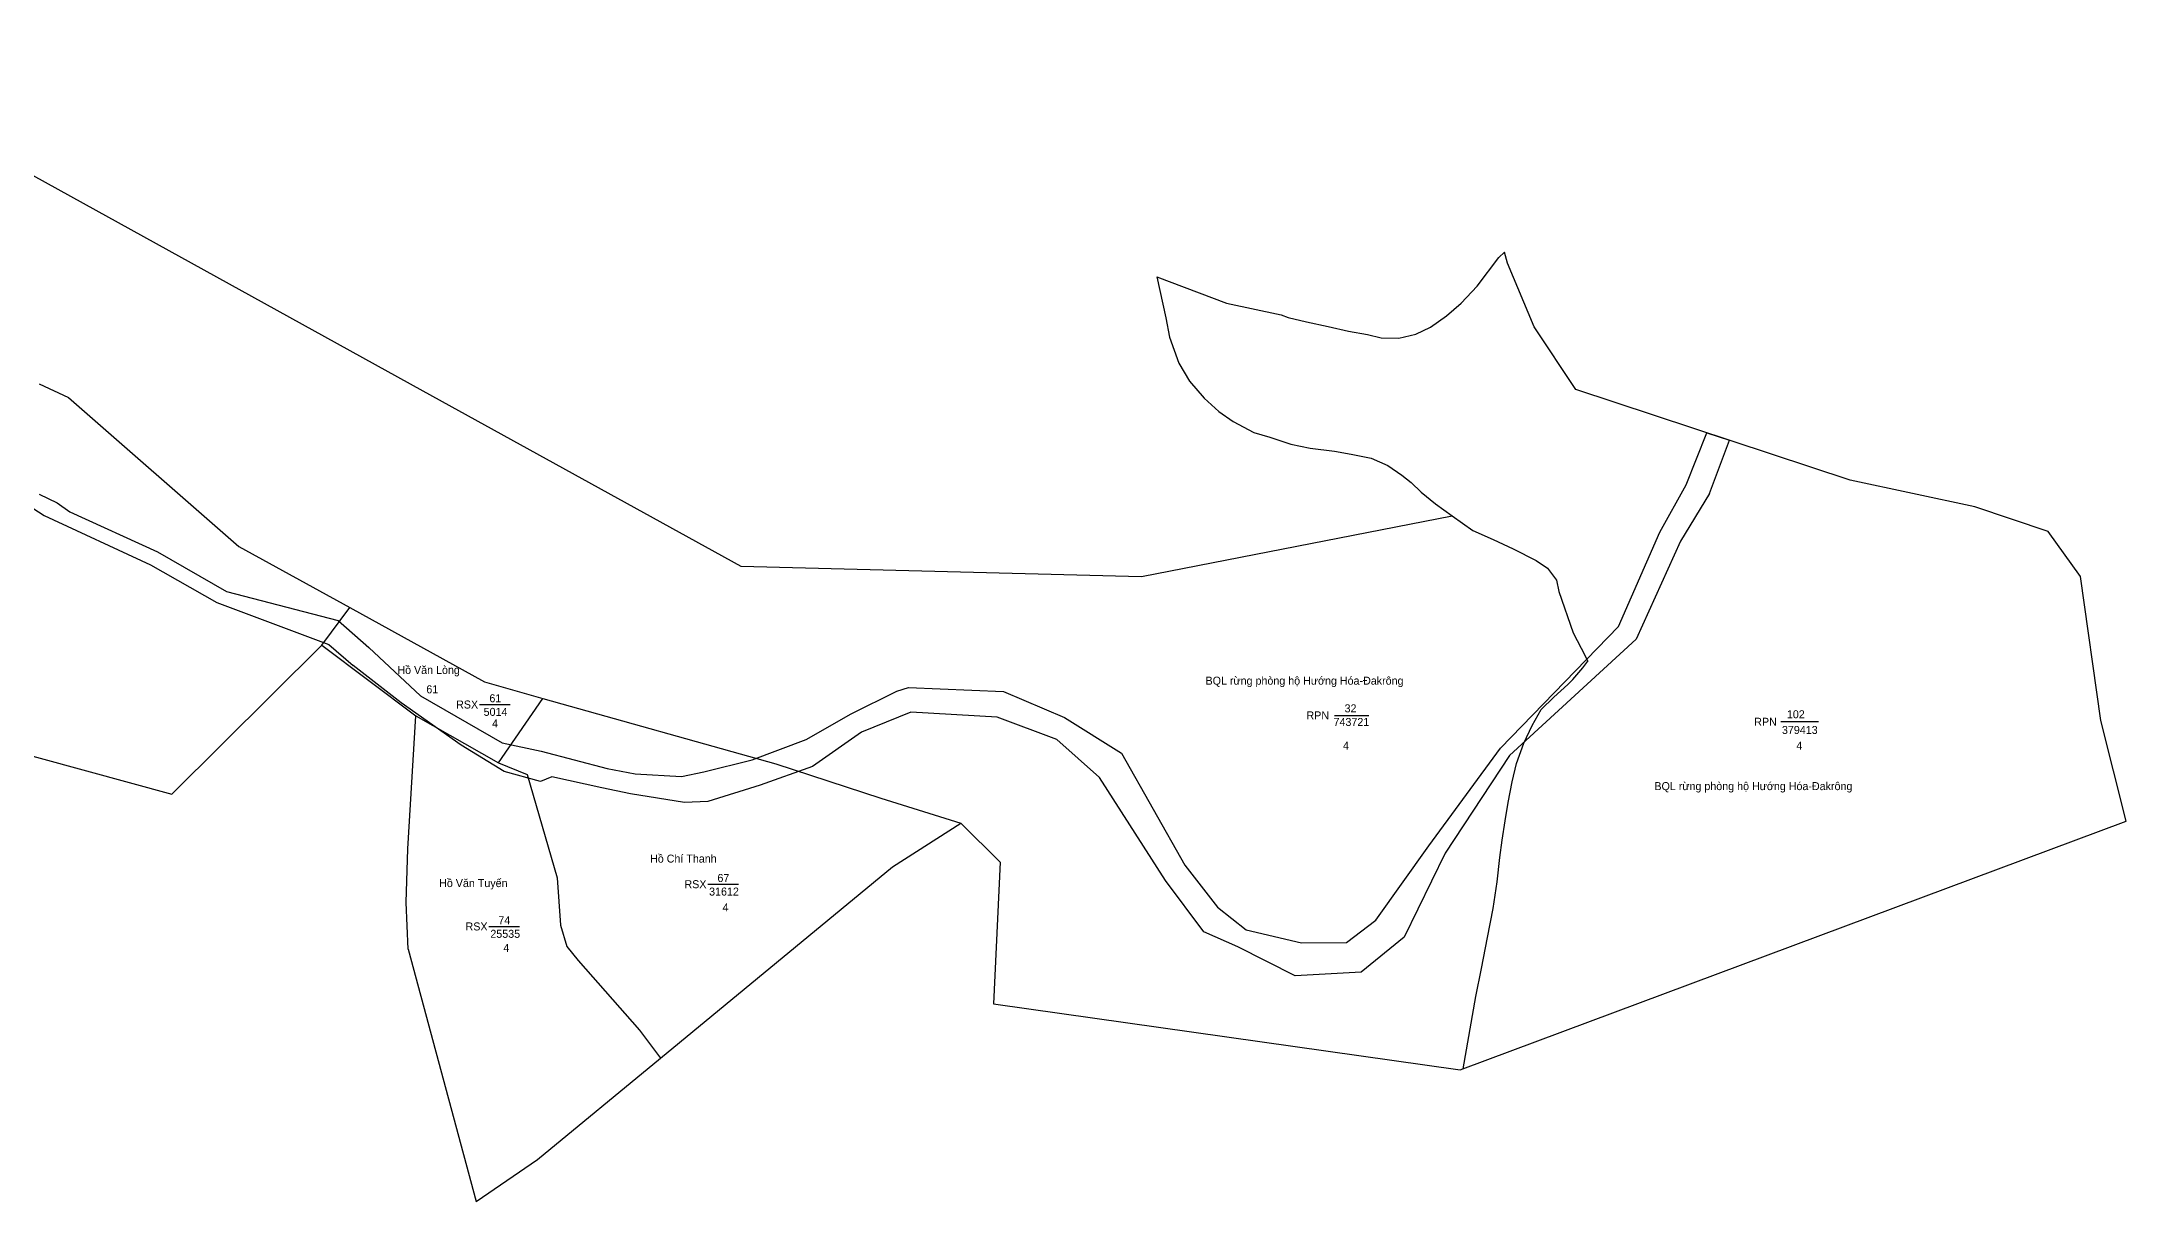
# Model space of a CAD drawing. Extents: x 553073 to 558995, y 1848938 to 1854477.
# Drawn here: x 557692 to 558995, y 1848938 to 1849662 of the extents above; entities that cross this region are included whole.
import ezdxf

# ---------------------------------------------------------------- set-up
doc = ezdxf.new("R2010")
doc.units = 0
for name, color, linetype in [('Level 10', 7, 'Continuous'), ('Level 14', 7, 'Continuous'), ('Level 15', 7, 'Continuous'), ('Level 16', 7, 'Continuous'), ('Level 17', 7, 'Continuous'), ('Level 2', 7, 'Continuous'), ('Level 20', 7, 'Continuous'), ('Level 57', 7, 'Continuous')]:
    doc.layers.add(name, color=color, linetype=linetype)

msp = doc.modelspace()

# ---------------------------------------------------------------- linework, layer by layer
at = {"layer": 'Level 10'}
for p, q in [((557535.3, 1849662.3), (557930.7, 1849444.2)), ((558589.5, 1849509.5), (558603, 1849527.5)), ((558603, 1849527.5), (558606.6, 1849530.7)), ((558608.4, 1849524), (558606.6, 1849530.7)), ((558625.1, 1849484.1), (558608.4, 1849524)), ((558389.3, 1849515.3), (558394.8, 1849489.8)), ((558389.3, 1849515.3), (558432.9, 1849498.9)), ((558432.9, 1849498.9), (558466.9, 1849491.6)), ((558570.3, 1849491.1), (558579.5, 1849499)), ((558579.5, 1849499), (558589.5, 1849509.5)), ((558394.8, 1849489.8), (558397.2, 1849477.7)), ((558466.9, 1849491.6), (558471.3, 1849490)), ((558471.3, 1849490), (558482.7, 1849487.2)), ((558482.7, 1849487.2), (558496.4, 1849484.4)), ((558496.4, 1849484.4), (558509.1, 1849481.4)), ((558551.2, 1849479.5), (558560.3, 1849484)), ((558560.3, 1849484), (558570.3, 1849491.1)), ((558651.1, 1849444.9), (558625.1, 1849484.1)), ((558397.2, 1849477.7), (558403, 1849461.5)), ((558509.1, 1849481.4), (558521, 1849479.3)), ((558521, 1849479.3), (558529.5, 1849477.2)), ((558529.5, 1849477.2), (558540.4, 1849477)), ((558540.4, 1849477), (558551.2, 1849479.5)), ((558403, 1849461.5), (558409.6, 1849450.1)), ((557690.9, 1849448.6), (557709.2, 1849440)), ((558409.6, 1849450.1), (558418.9, 1849439.6)), ((558822.6, 1849388.2), (558651.1, 1849444.9)), ((557709.2, 1849440), (557815.6, 1849346.9)), ((557930.7, 1849444.2), (558129.3, 1849334.6)), ((558418.9, 1849439.6), (558428.1, 1849431.3)), ((558428.1, 1849431.3), (558436.9, 1849425)), ((558436.9, 1849425), (558449.8, 1849418.1)), ((558449.8, 1849418.1), (558459.9, 1849415.2)), ((558459.9, 1849415.2), (558473.1, 1849410.8)), ((558473.1, 1849410.8), (558485, 1849408.3)), ((558485, 1849408.3), (558500.2, 1849406.4)), ((558500.2, 1849406.4), (558510.8, 1849404.5)), ((558510.8, 1849404.5), (558523.2, 1849402)), ((558523.2, 1849402), (558533.7, 1849397.5)), ((558533.7, 1849397.5), (558542.3, 1849391.4)), ((558542.3, 1849391.4), (558548.2, 1849386.8)), ((558548.2, 1849386.8), (558554.4, 1849380.7)), ((558554.4, 1849380.7), (558563.4, 1849373.5)), ((558900.4, 1849371.7), (558822.6, 1849388.2)), ((558563.4, 1849373.5), (558573.8, 1849366.1)), ((558946.3, 1849356.3), (558900.4, 1849371.7)), ((558379.6, 1849328.1), (558573.8, 1849366.1)), ((558573.8, 1849366.1), (558586.8, 1849356.8)), ((558586.8, 1849356.8), (558599.4, 1849351.3)), ((558966.4, 1849328.1), (558946.3, 1849356.3)), ((557815.6, 1849346.9), (557884.9, 1849308.7)), ((558599.4, 1849351.3), (558611.9, 1849345.4)), ((558611.9, 1849345.4), (558626.3, 1849338.1)), ((558129.3, 1849334.6), (558379.6, 1849328.1)), ((558626.3, 1849338.1), (558633.3, 1849333.3)), ((558633.3, 1849333.3), (558639, 1849325.9)), ((558979.2, 1849238.1), (558966.4, 1849328.1)), ((558639, 1849325.9), (558640.5, 1849318.8)), ((558640.5, 1849318.8), (558649.4, 1849292.8)), ((557867.5, 1849285.1), (557884.9, 1849308.7)), ((557884.9, 1849308.7), (557969.1, 1849262.2)), ((558649.4, 1849292.8), (558654.4, 1849283.4)), ((557773.8, 1849192.1), (557867.5, 1849285.1)), ((557867.5, 1849285.1), (557926.3, 1849241)), ((558654.4, 1849283.4), (558658.5, 1849275.2)), ((558655.5, 1849271.1), (558658.5, 1849275.2)), ((557969.1, 1849262.2), (558005.6, 1849251.9)), ((558646.2, 1849260.6), (558649.2, 1849263.7)), ((558649.2, 1849263.7), (558655.5, 1849271.1)), ((557977.9, 1849211.6), (558005.6, 1849251.9)), ((558005.6, 1849251.9), (558151.1, 1849211)), ((558629.5, 1849244.9), (558637.3, 1849252.6)), ((558637.3, 1849252.6), (558646.2, 1849260.6)), ((557609.7, 1849236.8), (557773.8, 1849192.1)), ((557921.2, 1849158), (557926.3, 1849241)), ((557926.3, 1849241), (557977.9, 1849211.6)), ((558623.8, 1849235), (558629.5, 1849244.9)), ((558995.1, 1849175.1), (558979.2, 1849238.1)), ((558614.1, 1849211.2), (558618.7, 1849224)), ((558618.7, 1849224), (558623.8, 1849235)), ((557977.9, 1849211.6), (557995.7, 1849204.3)), ((558151.1, 1849211), (558216.9, 1849189.5)), ((558611.4, 1849199.7), (558614.1, 1849211.2)), ((557995.7, 1849204.3), (558014.6, 1849139.8)), ((558608.9, 1849186.8), (558611.4, 1849199.7)), ((558216.9, 1849189.5), (558266.8, 1849174)), ((558606.9, 1849175.3), (558608.9, 1849186.8)), ((558224.1, 1849146.6), (558266.8, 1849174)), ((558266.8, 1849174), (558291.4, 1849149.6)), ((558578.8, 1849019.8), (558995.1, 1849175.1)), ((558605.1, 1849163.3), (558606.9, 1849175.3)), ((557920.2, 1849124.3), (557921.2, 1849158)), ((558603.7, 1849152.4), (558605.1, 1849163.3)), ((558079.1, 1849027.1), (558224.1, 1849146.6)), ((558291.4, 1849149.6), (558287.3, 1849061)), ((558601.9, 1849137.2), (558603.7, 1849152.4)), ((558014.6, 1849139.8), (558016.7, 1849110.2)), ((558599.5, 1849120.7), (558601.9, 1849137.2)), ((557921.4, 1849095.1), (557920.2, 1849124.3)), ((558595.9, 1849102.4), (558599.5, 1849120.7)), ((558016.7, 1849110.2), (558020.6, 1849096.9)), ((557921.4, 1849095.1), (557963.9, 1848937.6)), ((558020.6, 1849096.9), (558027.6, 1849088.2)), ((558592.2, 1849083.2), (558595.9, 1849102.4)), ((558027.6, 1849088.2), (558066.1, 1849044.6)), ((558588.7, 1849065.6), (558592.2, 1849083.2)), ((558287.3, 1849061), (558578.8, 1849019.8)), ((558580.6, 1849020.4), (558588.7, 1849065.6)), ((558066.1, 1849044.6), (558079.1, 1849027.1)), ((558002.3, 1848963.8), (558079.1, 1849027.1)), ((557963.9, 1848937.6), (558002.3, 1848963.8))]:
    msp.add_line(p, q, dxfattribs=at)
at = {"layer": 'Level 16'}
for points in [[(557966, 1849248.1), (557985.1, 1849248.1)], [(558500.2, 1849241.3), (558521.7, 1849241.3)], [(558779.3, 1849237.4), (558802.7, 1849237.4)], [(558108.7, 1849135.8), (558127.9, 1849135.8)], [(557971.9, 1849109.4), (557991, 1849109.4)]]:
    msp.add_lwpolyline(points, dxfattribs=at)
at = {"layer": 'Level 2'}
msp.add_line((558733, 1849417.9), (558747.2, 1849413.2), dxfattribs=at)
at = {"layer": 'Level 57'}
for p, q in [((558720.1, 1849385.3), (558733, 1849417.9)), ((558734.6, 1849380), (558747.2, 1849413.2)), ((557671, 1849381), (557693.9, 1849366.3)), ((558703.5, 1849355.7), (558720.1, 1849385.3)), ((558734.6, 1849380), (558716.5, 1849350.2)), ((557693.9, 1849366.3), (557760.4, 1849335.4)), ((558677.7, 1849296.8), (558703.5, 1849355.7)), ((558716.5, 1849350.2), (558688.9, 1849288.9)), ((557760.4, 1849335.4), (557801.8, 1849311.9)), ((557801.8, 1849311.9), (557871.8, 1849285.6)), ((558604, 1849220.9), (558677.7, 1849296.8)), ((558688.9, 1849288.9), (558609.6, 1849216.3)), ((557871.8, 1849285.6), (557887, 1849272.4)), ((558234, 1849258.7), (558293.5, 1849256.2)), ((558293.5, 1849256.2), (558331.6, 1849239.9)), ((558289.4, 1849240.2), (558235.6, 1849243.4)), ((558326.8, 1849226.3), (558289.4, 1849240.2)), ((558331.6, 1849239.9), (558367.3, 1849217.7)), ((558353.4, 1849202.5), (558326.8, 1849226.3)), ((558367.3, 1849217.7), (558406.7, 1849147.6)), ((558559.2, 1849159.8), (558604, 1849220.9)), ((558609.6, 1849216.3), (558569.5, 1849155.1)), ((558394.7, 1849138.2), (558353.4, 1849202.5)), ((558526.2, 1849113.3), (558559.2, 1849159.8)), ((558406.7, 1849147.6), (558427.1, 1849121.4)), ((558569.5, 1849155.1), (558543.9, 1849102.7)), ((558418.7, 1849106), (558394.7, 1849138.2)), ((558427.1, 1849121.4), (558445, 1849107.3)), ((558439.8, 1849096.7), (558418.7, 1849106)), ((558445, 1849107.3), (558479.6, 1849099.2)), ((558507.9, 1849099.4), (558526.2, 1849113.3)), ((558475.7, 1849078.6), (558439.8, 1849096.7)), ((558479.6, 1849099.2), (558507.9, 1849099.4)), ((558543.9, 1849102.7), (558517, 1849080.8)), ((558517, 1849080.8), (558475.7, 1849078.6))]:
    msp.add_line(p, q, dxfattribs=at)
for points in [[(557690.9, 1849379.5), (557702.2, 1849374.1), (557710, 1849368.5), (557764.7, 1849343.6), (557807.9, 1849318.8), (557877.7, 1849300.5), (557896.9, 1849283.7), (557929.2, 1849253.6), (557980.2, 1849224.2)], [(558235.6, 1849243.4), (558204.7, 1849230.8), (558174.1, 1849209.3), (558141.5, 1849197.7), (558108.8, 1849187.5), (558094.2, 1849186.9), (558060.4, 1849192.3), (558042.5, 1849196.1), (558011.3, 1849203), (558004.2, 1849199.9), (557981.4, 1849206.3), (557954.6, 1849222.6), (557917.1, 1849249.2), (557887, 1849272.4)], [(557980.2, 1849224.2), (558004.6, 1849218.9), (558045.7, 1849208.2), (558063.2, 1849204.7), (558092.2, 1849203.1), (558106.3, 1849206.1), (558136.5, 1849213.5), (558170.1, 1849226.3), (558198.2, 1849242.2), (558226.9, 1849256.5), (558234, 1849258.7)]]:
    msp.add_lwpolyline(points, dxfattribs=at)

# ---------------------------------------------------------------- texts
at = {"layer": 'Level 14'}
for s, p in [('61', (557932.8, 1849255.1)), ('61', (557972.2, 1849249.5)), ('32', (558506.6, 1849243.2)), ('102', (558783, 1849239.5)), ('67', (558114.7, 1849137.2)), ('74', (557977.8, 1849110.8))]:
    msp.add_text(s, height=5, dxfattribs=at).set_placement(p)
at = {"layer": 'Level 15'}
for s, p in [('5014', (557968.6, 1849241)), ('743721', (558499.7, 1849234.7)), ('379413', (558779.9, 1849229.7)), ('31612', (558109.5, 1849128.7)), ('25535', (557972.8, 1849102.3))]:
    msp.add_text(s, height=5, dxfattribs=at).set_placement(p)
at = {"layer": 'Level 16'}
for s, p in [('RSX', (557951.4, 1849245.6)), ('RPN', (558482.8, 1849238.8)), ('RPN ', (558762.6, 1849234.8)), ('RSX', (558094.1, 1849133.3)), ('RSX', (557957.3, 1849106.9))]:
    msp.add_text(s, height=5, dxfattribs=at).set_placement(p)
at = {"layer": 'Level 17'}
for p in [(557973.9, 1849233.8), (558505.6, 1849219.9), (558788.9, 1849219.9), (558117.9, 1849118.8), (557980.9, 1849093.5)]:
    msp.add_text('4', height=5, dxfattribs=at).set_placement(p)
at = {"layer": 'Level 20'}
for s, p in [('Hồ Văn Lòng', (557914.7, 1849267.2)), ('BQL rừng phòng hộ Hướng Hóa-Đakrông', (558419.7, 1849260.5)), ('BQL rừng phòng hộ Hướng Hóa-Đakrông', (558700.2, 1849194.6)), ('Hồ Chí Thanh', (558072.6, 1849149.3)), ('Hồ Văn Tuyến', (557940.8, 1849134))]:
    msp.add_text(s, height=5, dxfattribs=at).set_placement(p)

doc.saveas('drawing.dxf')
